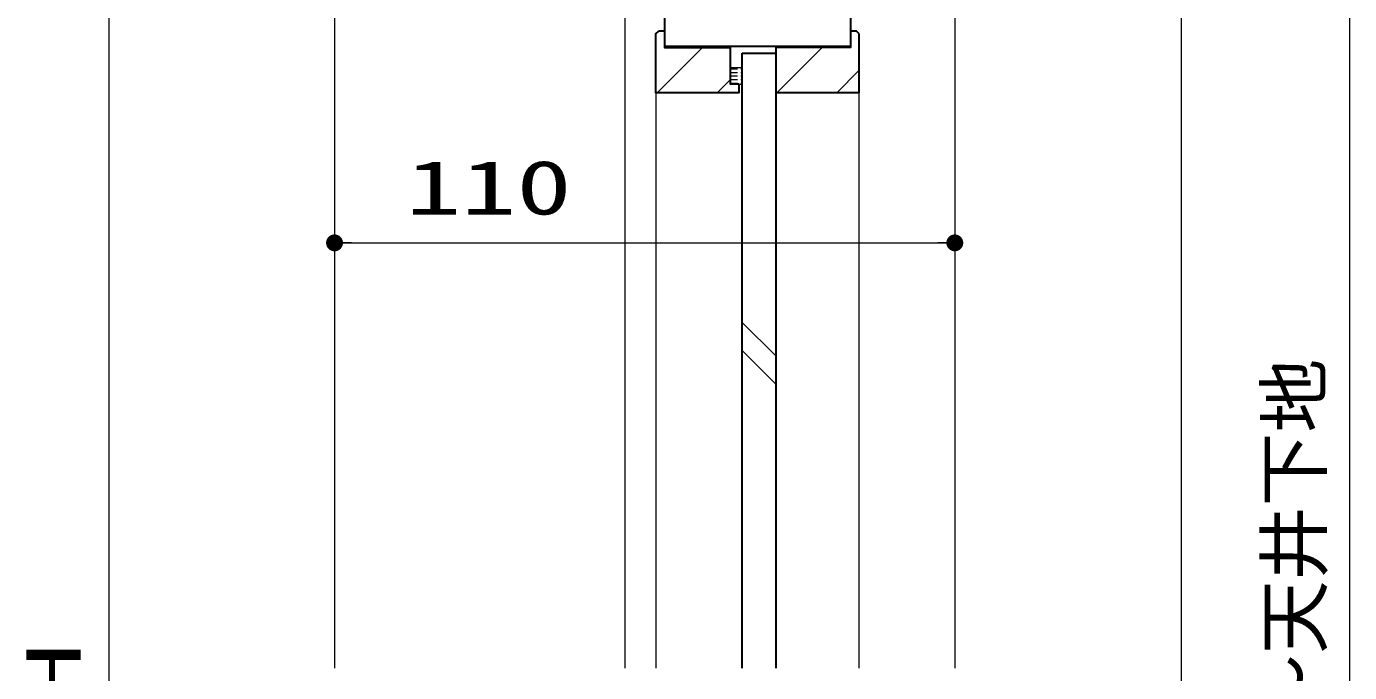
# Model space of a CAD drawing. Units: millimetres, scale not verified. Extents: x -1306 to 1306, y -607 to 607.
# Drawn here: x -686.8 to -452.2, y 176.4 to 290.9 of the extents above; entities that cross this region are included whole.
import ezdxf
from ezdxf.enums import TextEntityAlignment as Align

# ---------------------------------------------------------------- set-up
doc = ezdxf.new("R2010")
doc.units = ezdxf.units.MM
doc.header["$LTSCALE"] = 5
doc.header["$PDMODE"] = 32
doc.header["$PDSIZE"] = 2.5
doc.linetypes.add('USER2', pattern=[0.375, 0.25, -0.125])
for name, color, linetype, lineweight in [('0-B_点線(水)', 6, 'USER2', 9), ('0-D_線(白)', 7, 'Continuous', 30), ('1-0_線(水)', 4, 'Continuous', 9), ('1-1_寸法線', 3, 'Continuous', 13), ('1-2_ハッチング', 6, 'Continuous', 9), ('1-4_DEFPOINTS', 7, 'Continuous', 5), ('1-5_0', 3, 'Continuous', 25)]:
    doc.layers.add(name, color=color, linetype=linetype, lineweight=lineweight)
doc.styles.add('ＭＳ ゴシック', font='')
doc.styles.get('ＭＳ ゴシック').set_extended_font_data('MS Gothic')

# ---------------------------------------------------------------- blocks, each defined once
blk = doc.blocks.new('_DOT')
at = {"layer": '1-5_0'}
blk.add_line((-2.5, 0), (-5, 0), dxfattribs=at)
for points in [[(0, 0), (-2.5, 0), (-2.48, 0.313)], [(0, 0), (-2.48, -0.313), (-2.5, 0)], [(0, 0), (-2.48, 0.313), (-2.421, 0.622)], [(0, 0), (-2.421, -0.622), (-2.48, -0.313)], [(0, 0), (-2.421, 0.622), (-2.324, 0.92)], [(0, 0), (-2.324, -0.92), (-2.421, -0.622)], [(0, 0), (-2.324, 0.92), (-2.191, 1.204)], [(0, 0), (-2.191, -1.204), (-2.324, -0.92)], [(0, 0), (-2.191, 1.204), (-2.023, 1.469)], [(0, 0), (-2.023, -1.469), (-2.191, -1.204)], [(0, 0), (-2.023, 1.469), (-1.822, 1.711)], [(0, 0), (-1.822, -1.711), (-2.023, -1.469)], [(0, 0), (-1.822, 1.711), (-1.594, 1.926)], [(0, 0), (-1.594, -1.926), (-1.822, -1.711)], [(0, 0), (-1.594, 1.926), (-1.34, 2.111)], [(0, 0), (-1.34, -2.111), (-1.594, -1.926)], [(0, 0), (-1.34, 2.111), (-1.064, 2.262)], [(0, 0), (-1.064, -2.262), (-1.34, -2.111)], [(0, 0), (-1.064, 2.262), (-0.773, 2.378)], [(0, 0), (-0.773, -2.378), (-1.064, -2.262)], [(0, 0), (-0.773, 2.378), (-0.468, 2.456)], [(0, 0), (-0.468, -2.456), (-0.773, -2.378)], [(0, 0), (-0.468, 2.456), (-0.157, 2.495)], [(0, 0), (-0.157, -2.495), (-0.468, -2.456)], [(0, 0), (-0.157, 2.495), (0.157, 2.495)], [(0, 0), (0.157, -2.495), (-0.157, -2.495)], [(0, 0), (0.157, 2.495), (0.468, 2.456)], [(0, 0), (0.468, 2.456), (0.773, 2.378)], [(0, 0), (0.773, 2.378), (1.064, 2.262)], [(0, 0), (1.064, 2.262), (1.34, 2.111)], [(0, 0), (1.34, 2.111), (1.594, 1.926)], [(0, 0), (1.594, 1.926), (1.822, 1.711)], [(0, 0), (1.822, 1.711), (2.023, 1.469)], [(0, 0), (2.023, 1.469), (2.191, 1.204)], [(0, 0), (2.191, 1.204), (2.324, 0.92)], [(0, 0), (2.324, 0.92), (2.421, 0.622)], [(0, 0), (2.421, 0.622), (2.48, 0.313)], [(0, 0), (2.48, 0.313), (2.5, 0)], [(0, 0), (0.468, -2.456), (0.157, -2.495)], [(0, 0), (0.773, -2.378), (0.468, -2.456)], [(0, 0), (1.064, -2.262), (0.773, -2.378)], [(0, 0), (1.34, -2.111), (1.064, -2.262)], [(0, 0), (1.594, -1.926), (1.34, -2.111)], [(0, 0), (1.822, -1.711), (1.594, -1.926)], [(0, 0), (2.023, -1.469), (1.822, -1.711)], [(0, 0), (2.191, -1.204), (2.023, -1.469)], [(0, 0), (2.324, -0.92), (2.191, -1.204)], [(0, 0), (2.421, -0.622), (2.324, -0.92)], [(0, 0), (2.48, -0.313), (2.421, -0.622)], [(0, 0), (2.5, 0), (2.48, -0.313)]]:
    blk.add_solid(points, dxfattribs=at)

msp = doc.modelspace()

# ---------------------------------------------------------------- linework, layer by layer
at = {"layer": '0-B_点線(水)'}
for p, q in [((-561.97, 283.417), (-559.87, 283.417)), ((-561.97, 282.792), (-559.87, 282.792)), ((-561.97, 282.167), (-559.87, 282.167)), ((-561.97, 281.542), (-559.87, 281.542)), ((-561.97, 280.917), (-559.87, 280.917))]:
    msp.add_line(p, q, dxfattribs=at)
at = {"layer": '0-D_線(白)'}
for p, q in [((-573.67, 400.187), (-573.67, 287.439)), ((-540.67, 400.187), (-540.669, 287.439)), ((-575.17, 289.689), (-574.67, 290.189)), ((-574.67, 290.189), (-573.67, 290.189)), ((-540.67, 290.189), (-539.67, 290.189)), ((-539.17, 289.689), (-539.67, 290.189)), ((-573.67, 287.439), (-540.67, 287.439)), ((-559.87, 177.111), (-559.87, 286.189)), ((-559.87, 286.189), (-553.87, 286.189)), ((-553.87, 177.111), (-553.87, 286.189))]:
    msp.add_line(p, q, dxfattribs=at)
for points in [[(-560.47, 280.689), (-560.47, 279.189), (-575.17, 279.189), (-575.17, 289.689)], [(-573.67, 290.189), (-573.67, 287.189), (-561.97, 287.189)], [(-540.67, 290.189), (-540.67, 287.189), (-553.87, 287.189)], [(-539.17, 289.689), (-539.17, 279.189), (-553.87, 279.189), (-553.87, 287.189)], [(-560.47, 280.689), (-561.97, 280.689), (-561.97, 287.189)], [(-560.47, 280.689), (-561.97, 280.689), (-561.97, 283.689)]]:
    msp.add_lwpolyline(points, dxfattribs=at)
at = {"layer": '1-0_線(水)'}
for p, q in [((-632.17, 412.187), (-632.17, 177.111)), ((-522.17, 412.187), (-522.17, 177.111)), ((-580.67, 409.687), (-580.67, 177.111)), ((-561.97, 283.689), (-559.87, 283.689)), ((-560.47, 280.689), (-559.87, 280.689)), ((-575.17, 279.189), (-575.17, 177.111)), ((-539.17, 279.189), (-539.17, 177.111)), ((-553.87, 232.453), (-559.87, 238.453)), ((-553.87, 227.453), (-559.87, 233.453))]:
    msp.add_line(p, q, dxfattribs=at)
at = {"layer": '1-1_寸法線'}
for p, q in [((-452.17, 447.687), (-452.17, -64.813)), ((-482.051, 409.187), (-482.051, -64.813)), ((-632.17, 404.187), (-632.17, 248.562)), ((-522.17, 404.187), (-522.17, 248.562)), ((-672.17, 397.187), (-672.17, -52.813)), ((-629.17, 252.562), (-525.17, 252.562))]:
    msp.add_line(p, q, dxfattribs=at)
at = {"layer": '1-2_ハッチング'}
for p, q in [((-575.17, 289.561), (-574.542, 290.189)), ((-574.936, 279.189), (-566.936, 287.189)), ((-553.722, 279.189), (-545.722, 287.189)), ((-543.116, 279.189), (-539.17, 283.135)), ((-564.329, 279.189), (-561.97, 281.548))]:
    msp.add_line(p, q, dxfattribs=at)
at = {"layer": '1-4_DEFPOINTS'}
msp.add_point((-522.17, 252.562), dxfattribs=at)

# ---------------------------------------------------------------- block references
at = {"layer": '1-1_寸法線', "xscale": 0.6, "yscale": 0.6, "rotation": 180}
msp.add_blockref('_DOT', (-632.17, 252.562), dxfattribs=at)
at = {"layer": '1-1_寸法線', "xscale": 0.6, "yscale": 0.6}
msp.add_blockref('_DOT', (-522.17, 252.562), dxfattribs=at)

# ---------------------------------------------------------------- texts
at = {"layer": '1-1_寸法線', "style": 'ＭＳ ゴシック', "width": 1.5}
msp.add_text('110', height=9.604, dxfattribs=at).set_placement((-619.514, 254.712), align=Align.BOTTOM_LEFT)
at = {"layer": '1-1_寸法線', "style": 'ＭＳ ゴシック'}
msp.add_text('FL～天井下地', height=9.604, rotation=90, dxfattribs=at).set_placement((-454.319, 153.446), align=Align.BOTTOM_LEFT)
at = {"layer": '1-1_寸法線', "style": 'ＭＳ ゴシック', "width": 1.5}
msp.add_text('DH', height=9.604, rotation=90, dxfattribs=at).set_placement((-674.319, 161.949), align=Align.BOTTOM_LEFT)

doc.saveas('drawing.dxf')
